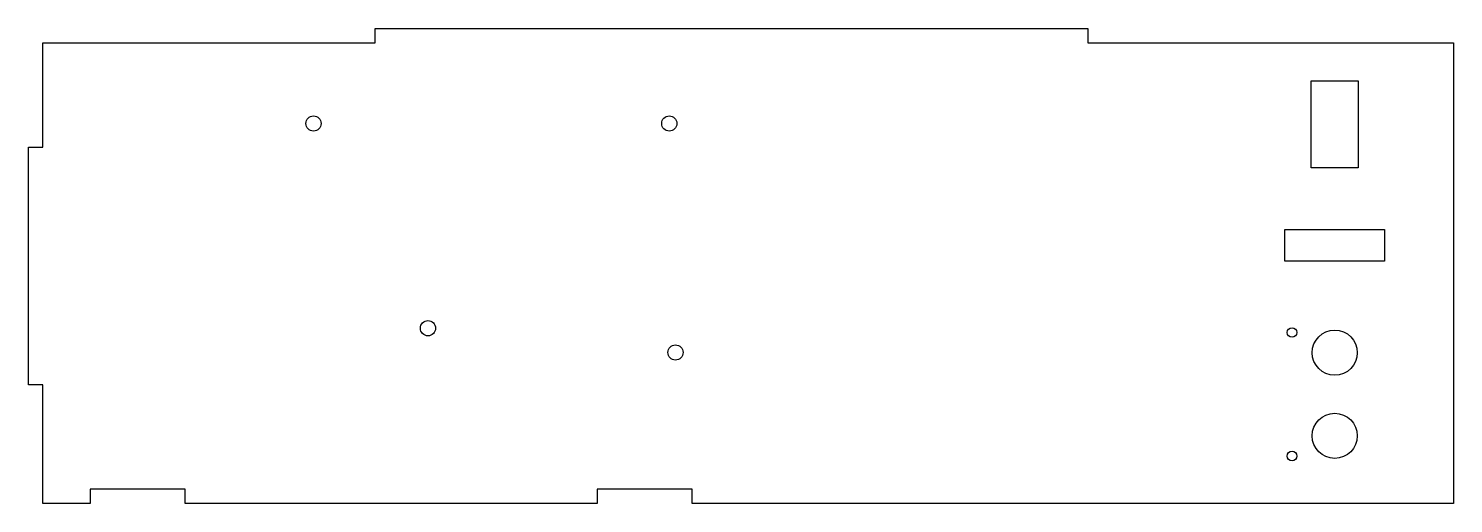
# Model space of a CAD drawing. Header units: millimetres. Extents: x 6 to 306, y 108 to 208.
import ezdxf

# ---------------------------------------------------------------- set-up
doc = ezdxf.new("R2010")
doc.units = ezdxf.units.MM
doc.layers.add('CACHE1', color=7, linetype='Continuous')
doc.layers.add('DESSIN', color=7, linetype='Continuous')

# ---------------------------------------------------------------- blocks, each defined once
blk = doc.blocks.new('SE')
at = {"layer": 'CACHE1', "color": 7, "linetype": 'Continuous'}
for p, q in [((78.72, 204.63), (78.72, 207.63)), ((78.72, 207.63), (228.72, 207.63)), ((228.72, 207.63), (228.72, 204.63)), ((8.72, 182.63), (8.72, 204.63)), ((8.72, 204.63), (78.72, 204.63)), ((228.72, 204.63), (305.72, 204.63)), ((305.72, 204.63), (305.72, 107.63)), ((275.77, 196.63), (285.67, 196.63)), ((275.77, 178.33), (275.77, 196.63)), ((285.67, 196.63), (285.67, 178.33)), ((5.72, 132.63), (5.72, 182.63)), ((5.72, 182.63), (8.72, 182.63)), ((285.67, 178.33), (275.77, 178.33)), ((270.22, 165.33), (291.22, 165.33)), ((270.22, 158.63), (270.22, 165.33)), ((291.22, 165.33), (291.22, 158.63)), ((291.22, 158.63), (270.22, 158.63)), ((8.72, 132.63), (5.72, 132.63)), ((8.72, 107.63), (8.72, 132.63)), ((38.72, 110.63), (18.72, 110.63)), ((18.72, 110.63), (18.72, 107.63)), ((38.72, 107.63), (38.72, 110.63)), ((145.42, 110.63), (125.42, 110.63)), ((125.42, 110.63), (125.42, 107.63)), ((145.42, 107.63), (145.42, 110.63)), ((18.72, 107.63), (8.72, 107.63)), ((125.42, 107.63), (38.72, 107.63)), ((305.72, 107.63), (145.42, 107.63))]:
    blk.add_line(p, q, dxfattribs=at)
for centre, radius in [((65.72, 187.63), 1.6), ((140.62, 187.63), 1.6), ((89.82, 144.53), 1.6), ((271.72, 143.63), 1), ((280.72, 139.38), 4.75), ((141.92, 139.43), 1.6), ((280.72, 121.88), 4.75), ((271.72, 117.63), 1)]:
    blk.add_circle(centre, radius, dxfattribs=at)

msp = doc.modelspace()

# ---------------------------------------------------------------- block references
at = {"layer": 'DESSIN'}
msp.add_blockref('SE', (0, 0), dxfattribs=at)

doc.saveas('drawing.dxf')
